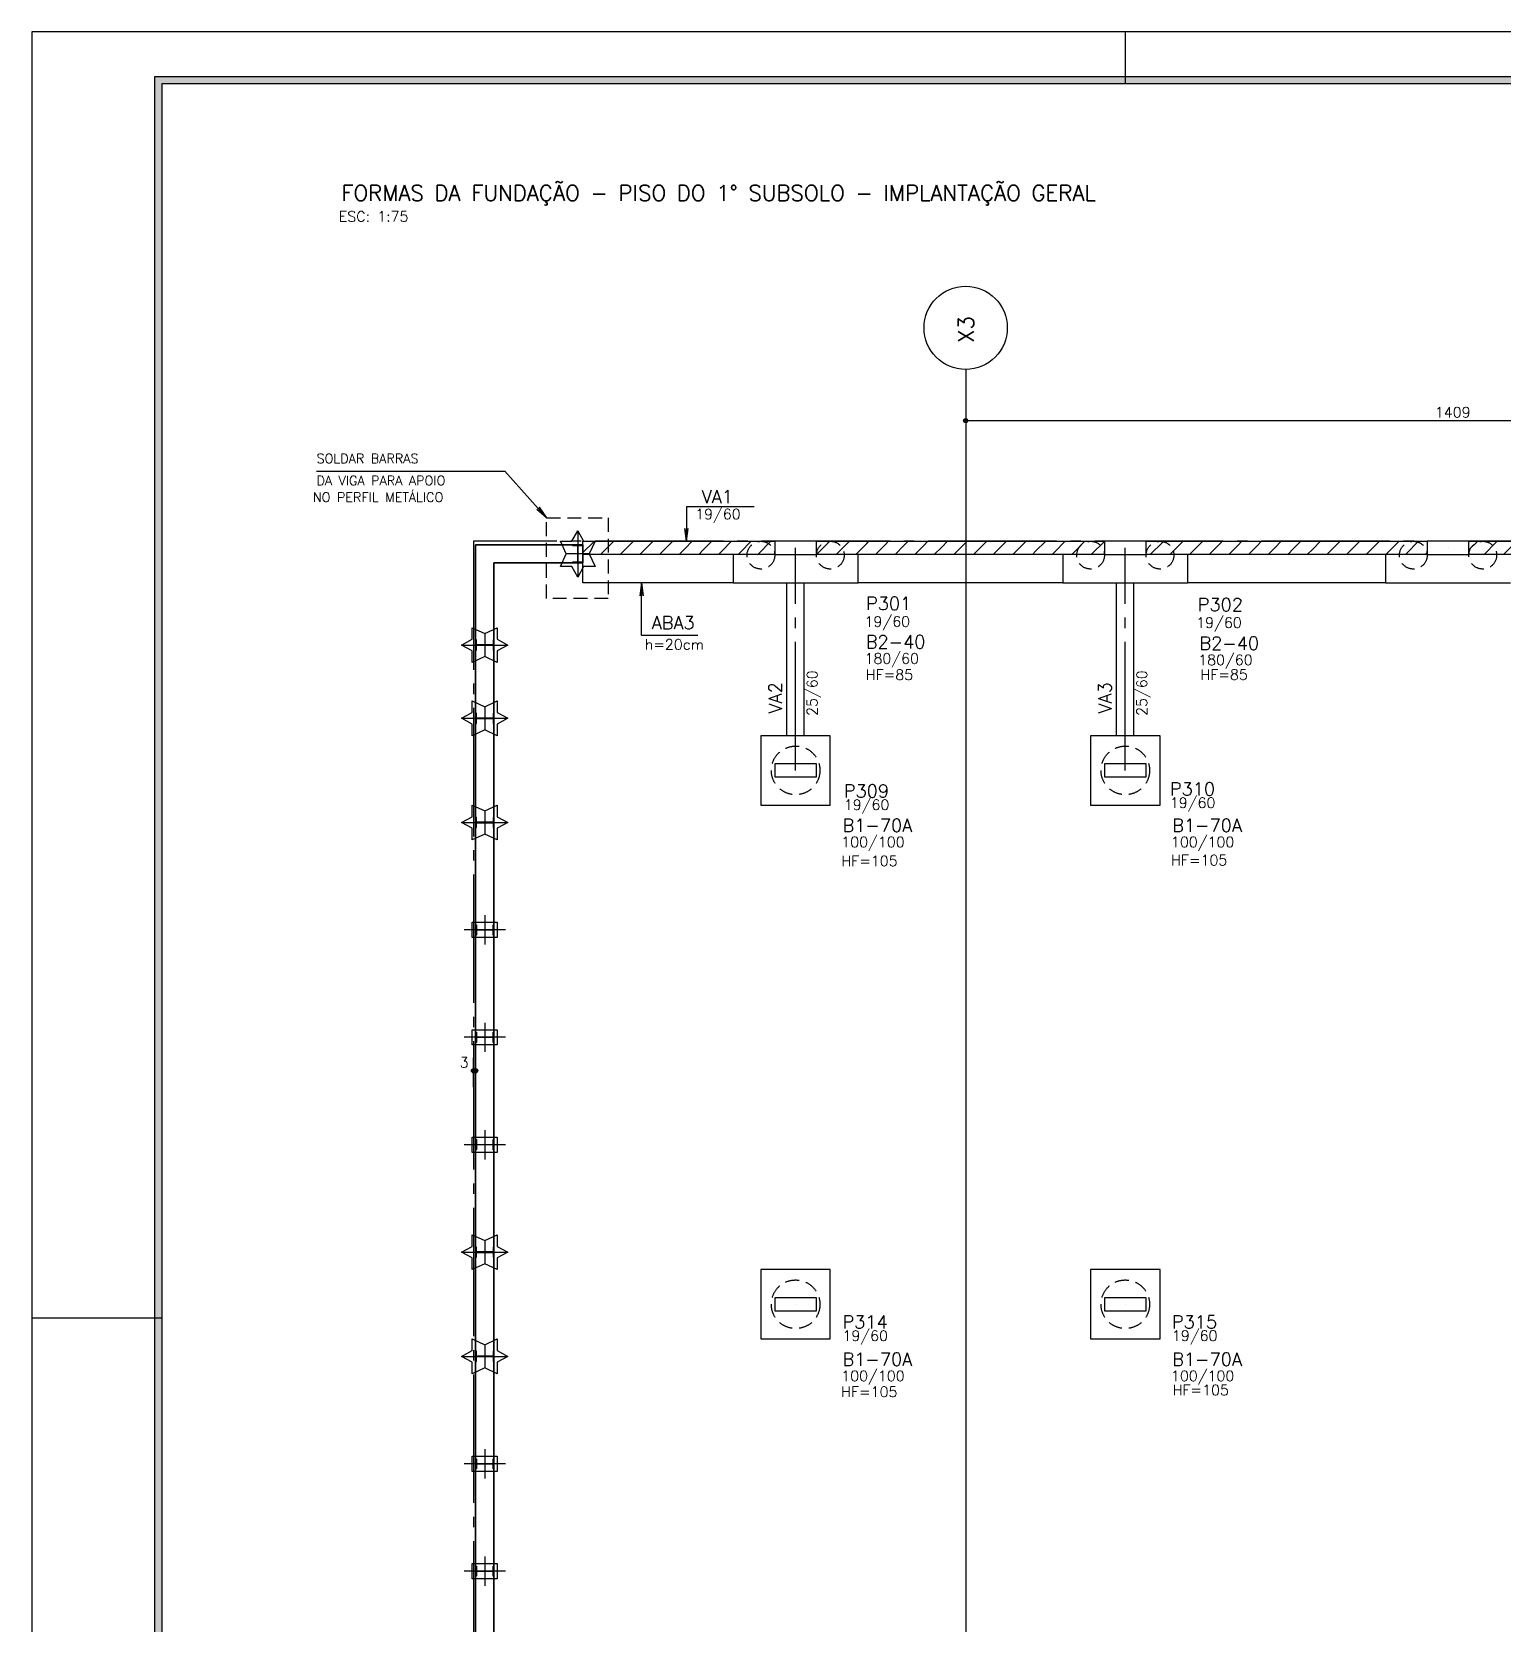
# Model space of a CAD drawing. Extents: x -9640 to 3028, y -572 to 5735.
# Drawn here: x -9640 to -7520, y 3442 to 5735 of the extents above; entities that cross this region are included whole.
import ezdxf

# ---------------------------------------------------------------- set-up
doc = ezdxf.new("R2010")
doc.units = 0
doc.header["$LTSCALE"] = 100
doc.header["$MEASUREMENT"] = 0
doc.linetypes.add('ESTILO_TQS_0002', pattern=[0.3, 0.2, -0.1])
doc.linetypes.add('ESTILO_TQS_0004', pattern=[2.4, 1.5, 0.2, 0.15, -0.2, 0.15, -0.2])
doc.layers.get('0').update_dxf_attribs({"color": 245, "linetype": 'CONTINUOUS'})
for name, color, linetype in [('01', 7, 'CONTINUOUS'), ('100', 7, 'CONTINUOUS'), ('11', 7, 'CONTINUOUS'), ('12', 7, 'CONTINUOUS'), ('16', 5, 'CONTINUOUS'), ('178', 7, 'CONTINUOUS'), ('18', 4, 'CONTINUOUS'), ('2', 5, 'CONTINUOUS'), ('205', 5, 'ESTILO_TQS_0004'), ('210', 7, 'ESTILO_TQS_0002'), ('221', 102, 'CONTINUOUS'), ('240', 43, 'CONTINUOUS'), ('242', 7, 'CONTINUOUS'), ('251', 5, 'CONTINUOUS'), ('8', 7, 'CONTINUOUS'), ('9', 3, 'CONTINUOUS')]:
    doc.layers.add(name, color=color, linetype=linetype)
doc.styles.get("Standard").update_dxf_attribs({"font": 'ROMANS.SHX'})

# ---------------------------------------------------------------- blocks, each defined once
blk = doc.blocks.new('PERFIL_1', base_point=(-6719.126106, 19.696))
at = {"layer": '178', "linetype": 'Continuous'}
for p, q in [((-6727.459439, 37.795874), (-6719.126106, 53.029334)), ((-6719.126106, 53.029334), (-6710.792773, 37.795874)), ((-6735.792773, 19.696), (-6744.126106, 37.795874)), ((-6744.126106, 37.795874), (-6727.459439, 37.795874)), ((-6726.476716, 32.796), (-6726.476716, 31.676)), ((-6711.776716, 32.796), (-6726.476716, 32.796)), ((-6726.476716, 31.676), (-6720.436716, 31.676)), ((-6719.456716, 30.696), (-6719.456716, 8.696)), ((-6718.796716, 8.696), (-6718.796716, 30.696)), ((-6717.816716, 31.676), (-6711.776716, 31.676)), ((-6711.776716, 31.676), (-6711.776716, 32.796)), ((-6710.792773, 37.795874), (-6694.126106, 37.795874)), ((-6694.126106, 37.795874), (-6702.459439, 19.696)), ((-6744.126106, 1.595874), (-6735.792773, 19.696)), ((-6727.459439, 1.595874), (-6744.126106, 1.595874)), ((-6719.126106, -13.637333), (-6727.459439, 1.595874)), ((-6720.436716, 7.716), (-6726.476716, 7.716)), ((-6726.476716, 7.716), (-6726.476716, 6.596)), ((-6726.476716, 6.596), (-6711.776716, 6.596)), ((-6710.792773, 1.595874), (-6719.126106, -13.637333)), ((-6711.776716, 7.716), (-6717.816716, 7.716)), ((-6711.776716, 6.596), (-6711.776716, 7.716)), ((-6694.126106, 1.595874), (-6710.792773, 1.595874)), ((-6702.459439, 19.696), (-6694.126106, 1.595874))]:
    blk.add_line(p, q, dxfattribs=at)
at = {"layer": '178'}
for p, q in [((-6719.126106, 53.029334), (-6719.126106, -13.637333)), ((-6702.459439, 19.696), (-6735.792773, 19.696))]:
    blk.add_line(p, q, dxfattribs=at)
at = {"layer": '178', "linetype": 'Continuous'}
for centre, start, end in [((-6720.436716, 30.696), 0, 90), ((-6717.816716, 30.696), 90, 180), ((-6720.436716, 8.696), 270, 0), ((-6717.816716, 8.696), 180.000001, 270)]:
    blk.add_arc(centre, 0.98, start, end, dxfattribs=at)
blk = doc.blocks.new('PERFIL_2', base_point=(4774.568046, 4849.683))
at = {"layer": '178'}
for p, q in [((4763.543551, 4867.783), (4785.593551, 4867.783)), ((4763.543552, 4831.583), (4763.543551, 4867.783)), ((4774.568046, 4820.027813), (4774.568046, 4879.327813)), ((4785.593551, 4867.783), (4785.593552, 4831.583)), ((4795.593551, 4849.683), (4753.543551, 4849.683)), ((4785.593552, 4831.583), (4763.543552, 4831.583))]:
    blk.add_line(p, q, dxfattribs=at)
at = {"layer": '178', "linetype": 'Continuous'}
for p, q in [((4767.218047, 4861.663), (4767.218047, 4862.783)), ((4767.218047, 4862.783), (4781.918047, 4862.783)), ((4781.918047, 4862.783), (4781.918047, 4861.663)), ((4773.258047, 4861.663), (4767.218047, 4861.663)), ((4774.238047, 4838.683), (4774.238047, 4860.683)), ((4774.898047, 4860.683), (4774.898047, 4838.683)), ((4781.918047, 4861.663), (4775.878047, 4861.663)), ((4767.218047, 4836.583), (4767.218047, 4837.703)), ((4767.218047, 4837.703), (4773.258047, 4837.703)), ((4781.918047, 4836.583), (4767.218047, 4836.583)), ((4775.878047, 4837.703), (4781.918047, 4837.703)), ((4781.918047, 4837.703), (4781.918047, 4836.583))]:
    blk.add_line(p, q, dxfattribs=at)
for centre, start, end in [((4773.258047, 4860.683), 360, 90), ((4775.878047, 4860.683), 90, 179.999999), ((4773.258047, 4838.683), 270, 360), ((4775.878047, 4838.683), 180, 270)]:
    blk.add_arc(centre, 0.98, start, end, dxfattribs=at)
blk = doc.blocks.new('_H0B108D4A6C-038')
for p, q in [((-7569.126, 4989.090434), (-7557.188869, 5001.027565)), ((-7557.188869, 5001.027565), (-7556.620434, 5001.596)), ((-7530.190246, 4999.741916), (-7528.336163, 5001.596)), ((-7503.191624, 4998.456267), (-7500.051891, 5001.596)), ((-7476.193001, 4997.170619), (-7471.76762, 5001.596)), ((-7449.194379, 4995.88497), (-7443.483349, 5001.596)), ((-7422.195757, 4994.599321), (-7415.199078, 5001.596)), ((-7395.197134, 4993.313672), (-7386.914806, 5001.596)), ((-7368.198512, 4992.028023), (-7358.630535, 5001.596)), ((-7341.199889, 4990.742375), (-7330.346264, 5001.596)), ((-7314.201267, 4989.456726), (-7302.061993, 5001.596)), ((-7287.202645, 4988.171077), (-7273.777721, 5001.596)), ((-7260.204022, 4986.885428), (-7245.49345, 5001.596)), ((-7233.2054, 4985.599779), (-7217.209179, 5001.596)), ((-7206.206777, 4984.31413), (-7188.924908, 5001.596)), ((-7547.336163, 4982.596), (-7530.190246, 4999.741916)), ((-7519.051891, 4982.596), (-7503.191624, 4998.456267)), ((-7490.76762, 4982.596), (-7476.193001, 4997.170619)), ((-7462.483349, 4982.596), (-7449.194379, 4995.88497)), ((-7434.199078, 4982.596), (-7422.195757, 4994.599321)), ((-7405.914806, 4982.596), (-7395.197134, 4993.313672)), ((-7377.630535, 4982.596), (-7368.198512, 4992.028023)), ((-7349.346264, 4982.596), (-7341.199889, 4990.742375)), ((-7321.061993, 4982.596), (-7314.201267, 4989.456726)), ((-7292.777721, 4982.596), (-7287.202645, 4988.171077)), ((-7264.49345, 4982.596), (-7260.204022, 4986.885428)), ((-7236.209179, 4982.596), (-7233.2054, 4985.599779)), ((-7207.924908, 4982.596), (-7206.206777, 4984.31413)), ((-7179.640636, 4982.596), (-7179.208155, 4983.028482)), ((-7179.208155, 4983.028482), (-7170.126043, 4992.110593))]:
    blk.add_line(p, q)
blk = doc.blocks.new('_H0B108D4A6C-039')
for p, q in [((-8028.168774, 4982.596), (-8010.28714, 5000.477634)), ((-8010.28714, 5000.477634), (-8009.168774, 5001.596)), ((-7983.270324, 4999.210178), (-7980.884503, 5001.596)), ((-7956.253509, 4997.942723), (-7952.600231, 5001.596)), ((-7929.236693, 4996.675267), (-7924.31596, 5001.596)), ((-7902.219877, 4995.407812), (-7896.031689, 5001.596)), ((-7875.203062, 4994.140356), (-7867.747418, 5001.596)), ((-7848.186246, 4992.8729), (-7839.463146, 5001.596)), ((-7821.16943, 4991.605445), (-7811.178875, 5001.596)), ((-7794.152615, 4990.337989), (-7782.894604, 5001.596)), ((-7767.135799, 4989.070534), (-7754.610333, 5001.596)), ((-7740.118983, 4987.803078), (-7726.326061, 5001.596)), ((-7713.102167, 4986.535623), (-7698.04179, 5001.596)), ((-7686.085352, 4985.268167), (-7669.757519, 5001.596)), ((-7659.068536, 4984.000712), (-7641.473248, 5001.596)), ((-7999.884503, 4982.596), (-7983.270324, 4999.210178)), ((-7971.600231, 4982.596), (-7956.253509, 4997.942723)), ((-7943.31596, 4982.596), (-7929.236693, 4996.675267)), ((-7915.031689, 4982.596), (-7902.219877, 4995.407812)), ((-7886.747418, 4982.596), (-7875.203062, 4994.140356)), ((-7858.463146, 4982.596), (-7848.186246, 4992.8729)), ((-7830.178875, 4982.596), (-7821.16943, 4991.605445)), ((-7801.894604, 4982.596), (-7794.152615, 4990.337989)), ((-7773.610333, 4982.596), (-7767.135799, 4989.070534)), ((-7745.326061, 4982.596), (-7740.118983, 4987.803078)), ((-7717.04179, 4982.596), (-7713.102167, 4986.535623)), ((-7688.757519, 4982.596), (-7686.085352, 4985.268167)), ((-7660.473248, 4982.596), (-7659.068536, 4984.000712)), ((-7632.188976, 4982.596), (-7632.05172, 4982.733256)), ((-7632.05172, 4982.733256), (-7629.126, 4985.658976))]:
    blk.add_line(p, q)
blk = doc.blocks.new('_H0B108D4A6C-040')
for p, q in [((-8509.001385, 4982.596), (-8490.838638, 5000.758747)), ((-8490.838638, 5000.758747), (-8490.001385, 5001.596)), ((-8463.792618, 4999.520496), (-8461.717114, 5001.596)), ((-8436.746598, 4998.282244), (-8433.432843, 5001.596)), ((-8409.700579, 4997.043993), (-8405.148571, 5001.596)), ((-8382.654559, 4995.805741), (-8376.8643, 5001.596)), ((-8355.608539, 4994.56749), (-8348.580029, 5001.596)), ((-8328.562519, 4993.329238), (-8320.295758, 5001.596)), ((-8301.5165, 4992.090987), (-8292.011486, 5001.596)), ((-8274.47048, 4990.852735), (-8263.727215, 5001.596)), ((-8247.42446, 4989.614484), (-8235.442944, 5001.596)), ((-8220.37844, 4988.376232), (-8207.158673, 5001.596)), ((-8193.332421, 4987.137981), (-8178.874401, 5001.596)), ((-8166.286401, 4985.899729), (-8150.59013, 5001.596)), ((-8139.240381, 4984.661478), (-8122.305859, 5001.596)), ((-8112.194361, 4983.423226), (-8094.126, 5001.491588)), ((-8480.717114, 4982.596), (-8463.792618, 4999.520496)), ((-8452.432843, 4982.596), (-8436.746598, 4998.282244)), ((-8424.148571, 4982.596), (-8409.700579, 4997.043993)), ((-8395.8643, 4982.596), (-8382.654559, 4995.805741)), ((-8367.580029, 4982.596), (-8355.608539, 4994.56749)), ((-8339.295758, 4982.596), (-8328.562519, 4993.329238)), ((-8311.011486, 4982.596), (-8301.5165, 4992.090987)), ((-8282.727215, 4982.596), (-8274.47048, 4990.852735)), ((-8254.442944, 4982.596), (-8247.42446, 4989.614484)), ((-8226.158673, 4982.596), (-8220.37844, 4988.376232)), ((-8197.874401, 4982.596), (-8193.332421, 4987.137981)), ((-8169.59013, 4982.596), (-8166.286401, 4985.899729)), ((-8141.305859, 4982.596), (-8139.240381, 4984.661478)), ((-8113.021588, 4982.596), (-8112.194361, 4983.423226))]:
    blk.add_line(p, q)
blk = doc.blocks.new('_H0B108D4A6C-041')
for p, q in [((-8845.776504, 4985.232136), (-8830.464265, 5000.544375)), ((-8830.464265, 5000.544375), (-8829.41264, 5001.596)), ((-8803.997684, 4998.726685), (-8801.128369, 5001.596)), ((-8777.531104, 4996.908994), (-8772.844098, 5001.596)), ((-8751.064523, 4995.091303), (-8744.559826, 5001.596)), ((-8724.597942, 4993.273613), (-8716.275555, 5001.596)), ((-8698.131362, 4991.455922), (-8687.991284, 5001.596)), ((-8671.664781, 4989.638231), (-8659.707013, 5001.596)), ((-8645.198201, 4987.820541), (-8631.422741, 5001.596)), ((-8618.73162, 4986.00285), (-8603.13847, 5001.596)), ((-8592.265039, 4984.185159), (-8574.854199, 5001.596)), ((-8820.128369, 4982.596), (-8803.997684, 4998.726685)), ((-8791.844098, 4982.596), (-8777.531104, 4996.908994)), ((-8763.559826, 4982.596), (-8751.064523, 4995.091303)), ((-8735.275555, 4982.596), (-8724.597942, 4993.273613)), ((-8706.991284, 4982.596), (-8698.131362, 4991.455922)), ((-8678.707013, 4982.596), (-8671.664781, 4989.638231)), ((-8650.422741, 4982.596), (-8645.198201, 4987.820541)), ((-8622.13847, 4982.596), (-8618.73162, 4986.00285)), ((-8593.854199, 4982.596), (-8592.265039, 4984.185159))]:
    blk.add_line(p, q)

msp = doc.modelspace()

# ---------------------------------------------------------------- linework, layer by layer
for p, q in [((-8064.575601, 5735.409286), (-8064.575601, 5660.409286)), ((-9639.575601, 3882.909286), (-9452.075601, 3882.909286))]:
    msp.add_line(p, q)
for points in [[(-9639.575601, -572.090714), (3027.924399, -572.090714), (3027.924399, 5735.409286), (-9639.575601, 5735.409286), (-9639.575601, -572.090714)], [(2952.924399, -497.090714), (2952.924399, -507.590714), (-9462.575601, -507.590714), (-9462.575601, 5670.909286), (2952.924399, 5670.909286), (2952.924399, 5660.409286), (-9452.075601, 5660.409286), (-9452.075601, -497.090714), (2952.924399, -497.090714)], [(-9452.075601, -497.090714), (2952.924399, -497.090714), (2952.924399, 5660.409286), (-9452.075601, 5660.409286), (-9452.075601, -497.090714)]]:
    msp.add_lwpolyline(points)
for points in [[(-9452.075601, 5660.409286), (-9462.575601, -507.590714), (-9462.575601, 5670.909286)], [(-9452.075601, 5660.409286), (-9462.575601, 5670.909286), (2952.924399, 5670.909286)], [(-9452.075601, 5660.409286), (2952.924399, 5670.909286), (2952.924399, 5660.409286)], [(-9452.075601, 5660.409286), (-9452.075601, -497.090714), (-9462.575601, -507.590714)]]:
    msp.add_solid(points)
at = {"layer": '01'}
for p, q in [((-9000.123768, 6.596), (-9000.123768, 4996.596)), ((-9000.123768, 4996.596), (-8845.77539, 4996.596)), ((-8845.77539, 4996.596), (-8845.77539, 4970.396)), ((-8845.77539, 4941.596), (-8845.77539, 4982.596)), ((-8845.77539, 4970.396), (-8973.923768, 4970.396)), ((-8973.923768, 4970.396), (-8973.923768, 32.796)), ((-8629.126, 4941.596), (-8845.77539, 4941.596)), ((-8551.626, 4721.596), (-8551.626, 4941.596)), ((-8526.626, 4721.596), (-8526.626, 4941.596)), ((-8154.126, 4941.596), (-8449.126, 4941.596)), ((-8076.626, 4721.596), (-8076.626, 4941.596)), ((-8051.626, 4721.596), (-8051.626, 4941.596)), ((-7689.126, 4941.596), (-7974.126, 4941.596))]:
    msp.add_line(p, q, dxfattribs=at)
for points in [[(-8569.126, 4982.596), (-8845.776504, 4982.596), (-8845.776504, 5001.596), (-8569.126, 5001.596), (-8569.126, 4982.596)], [(-8509.126, 5001.596), (-8094.126, 5001.596), (-8094.126, 4982.596), (-8509.126, 4982.596), (-8509.126, 5001.596)], [(-8034.126, 5001.596), (-7629.126, 5001.596), (-7629.126, 4982.596), (-8034.126, 4982.596), (-8034.126, 5001.596)], [(-7569.126, 5001.596), (-7170.126043, 5001.596), (-7170.126043, 4982.596), (-7569.126, 4982.596), (-7569.126, 5001.596)]]:
    msp.add_lwpolyline(points, dxfattribs=at)
at = {"layer": '100'}
msp.add_lwpolyline([(-3149.626021, 97.796), (-3508.757385, 95.995671), (-3568.626021, 95.996), (-4038.748658, 93.795713), (-4100.626021, 93.796), (-4232.626021, 92.655338), (-4232.626021, 32.796), (-8973.923768, 32.796), (-8973.923768, 4970.396), (-8845.77539, 4970.396), (-8845.77539, 4996.596), (-9000.123768, 4996.596), (-9000.123768, 6.596), (-4206.426021, 6.596)], dxfattribs=at)
at = {"layer": '18'}
msp.add_line((-8294.123303, 5249.096126), (-8294.123303, -248.404), dxfattribs=at)
msp.add_circle((-8294.123303, 5309.096126), 60, dxfattribs=at)
at = {"layer": '2'}
for points in [[(-8509.126, 4982.596), (-8509.126, 5001.596), (-8569.126, 5001.596), (-8569.126, 4982.596), (-8509.126, 4982.596)], [(-8034.126, 4982.596), (-8034.126, 5001.596), (-8094.126, 5001.596), (-8094.126, 4982.596), (-8034.126, 4982.596)], [(-7569.126, 4982.596), (-7569.126, 5001.596), (-7629.126, 5001.596), (-7629.126, 4982.596), (-7569.126, 4982.596)], [(-8509.126, 4662.096), (-8509.126, 4681.096), (-8569.126, 4681.096), (-8569.126, 4662.096), (-8509.126, 4662.096)], [(-8034.126, 4662.096), (-8034.126, 4681.096), (-8094.126, 4681.096), (-8094.126, 4662.096), (-8034.126, 4662.096)], [(-8509.126, 3893.096), (-8509.126, 3912.096), (-8569.126, 3912.096), (-8569.126, 3893.096), (-8509.126, 3893.096)], [(-8034.126, 3893.096), (-8034.126, 3912.096), (-8094.126, 3912.096), (-8094.126, 3893.096), (-8034.126, 3893.096)]]:
    msp.add_lwpolyline(points, dxfattribs=at)
at = {"layer": '205'}
for p, q in [((-3.123768, 5001.596), (-9003.123768, 5001.596)), ((-9003.123768, 5001.596), (-9003.123768, 1.596)), ((-8539.126, 4671.596), (-8539.126, 4992.096)), ((-8064.126, 4671.596), (-8064.126, 4992.096))]:
    msp.add_line(p, q, dxfattribs=at)
at = {"layer": '210'}
msp.add_lwpolyline([(-8897.952118, 5035.272336), (-8809.010794, 5035.272336), (-8809.010794, 4919.196371), (-8897.952118, 4919.196371), (-8897.952118, 5035.272336)], dxfattribs=at)
for centre, radius in [((-8589.126, 4981.596), 20), ((-8489.126, 4981.596), 20), ((-8114.126, 4981.596), 20), ((-8014.126, 4981.596), 20), ((-7649.126, 4981.596), 20), ((-7549.126, 4981.596), 20), ((-8539.126, 4671.596), 35), ((-8064.126, 4671.596), 35), ((-8539.126, 3902.596), 35), ((-8064.126, 3902.596), 35)]:
    msp.add_circle(centre, radius, dxfattribs=at)
at = {"layer": '221', "color": 102}
for p, q in [((-8294.123303, 5249.096126), (-8294.123303, 5249.096126)), ((-8294.123303, 5230.346126), (-8294.123303, 5156.672781)), ((-8294.123303, 5175.422781), (-6885.123768, 5175.422781)), ((-9003.126, 4215.223514), (-9003.126, 4257.689893)), ((-9000.123768, 4214.894247), (-9000.123768, 4257.689893)), ((-9003.126, 4238.939893), (-9000.123768, 4238.939893)), ((-9003.126, 4196.473514), (-9003.126, 4196.473514)), ((-9000.123768, 4196.144247), (-9000.123768, 4196.144247))]:
    msp.add_line(p, q, dxfattribs=at)
at = {"layer": '221', "color": 11}
msp.add_lwpolyline([(-9229.607483, 5102.82447), (-8957.955543, 5102.82447), (-8897.952118, 5035.272336), (-8908.467676, 5050.796046), (-8897.952118, 5035.272336), (-8912.127198, 5047.545462)], dxfattribs=at)
at = {"layer": '221', "color": 102}
for points in [[(-8598.714111, 5051.327974), (-8696.19066, 5051.327974), (-8696.19066, 5001.596), (-8698.638026, 5020.185591), (-8696.19066, 5001.596), (-8693.743294, 5020.185591)], [(-8680.210278, 4866.08226), (-8761.355114, 4866.08226), (-8761.355114, 4941.596), (-8758.907748, 4923.006409), (-8761.355114, 4941.596), (-8763.80248, 4923.006409)]]:
    msp.add_lwpolyline(points, dxfattribs=at)
for centre, radius in [((-8294.123303, 5175.422781), 3), ((-8294.123303, 5175.422781), 1.5), ((-9003.126, 4238.939893), 3), ((-9003.126, 4238.939893), 1.5), ((-9000.123768, 4238.939893), 3), ((-9000.123768, 4238.939893), 1.5)]:
    msp.add_circle(centre, radius, dxfattribs=at)
at = {"layer": '240'}
for points in [[(-8569.126, 4982.596), (-8845.776504, 4982.596), (-8845.776504, 5001.596), (-8569.126, 5001.596), (-8569.126, 4982.596)], [(-8509.126, 5001.596), (-8094.126, 5001.596), (-8094.126, 4982.596), (-8509.126, 4982.596), (-8509.126, 5001.596)], [(-8034.126, 5001.596), (-7629.126, 5001.596), (-7629.126, 4982.596), (-8034.126, 4982.596), (-8034.126, 5001.596)], [(-7569.126, 5001.596), (-7170.126043, 5001.596), (-7170.126043, 4982.596), (-7569.126, 4982.596), (-7569.126, 5001.596)]]:
    msp.add_lwpolyline(points, dxfattribs=at)
at = {"layer": '242'}
for p, q in [((-8539.126, 4992.096), (-8539.126, 4992.096)), ((-8064.126, 4992.096), (-8064.126, 4992.096)), ((-7599.126, 4992.096), (-7599.126, 4992.096)), ((-8539.126, 4671.596), (-8539.126, 4671.596)), ((-8064.126, 4671.596), (-8064.126, 4671.596)), ((-8539.126, 3902.596), (-8539.126, 3902.596)), ((-8064.126, 3902.596), (-8064.126, 3902.596))]:
    msp.add_line(p, q, dxfattribs=at)
at = {"layer": '251', "linetype": 'Continuous'}
for p, q in [((-8629.126, 4982.596), (-8629.126, 4941.596)), ((-8449.126, 4941.596), (-8449.126, 4982.596)), ((-8154.126, 4982.596), (-8154.126, 4941.596)), ((-7974.126, 4941.596), (-7974.126, 4982.596)), ((-7689.126, 4982.596), (-7689.126, 4941.596)), ((-8629.126, 4941.596), (-8449.126, 4941.596)), ((-8154.126, 4941.596), (-7974.126, 4941.596)), ((-7689.126, 4941.596), (-7509.126, 4941.596))]:
    msp.add_line(p, q, dxfattribs=at)
for points in [[(-8489.126, 4721.596), (-8589.126, 4721.596), (-8589.126, 4621.596), (-8489.126, 4621.596), (-8489.126, 4721.596)], [(-8014.126, 4721.596), (-8114.126, 4721.596), (-8114.126, 4621.596), (-8014.126, 4621.596), (-8014.126, 4721.596)], [(-8489.126, 3952.596), (-8589.126, 3952.596), (-8589.126, 3852.596), (-8489.126, 3852.596), (-8489.126, 3952.596)], [(-8014.126, 3952.596), (-8114.126, 3952.596), (-8114.126, 3852.596), (-8014.126, 3852.596), (-8014.126, 3952.596)]]:
    msp.add_lwpolyline(points, dxfattribs=at)

# ---------------------------------------------------------------- block references
at = {"layer": '178'}
msp.add_blockref('PERFIL_1', (-8853.125894, 4983.495874), dxfattribs=at)
at = {"layer": '178', "rotation": 90}
for name, p in [('PERFIL_1', (-8987.026126, 4852.094799)), ('PERFIL_1', (-8987.023767, 4746.596611)), ('PERFIL_1', (-8987.023767, 4596.596611)), ('PERFIL_2', (-8987.023767, 4441.846)), ('PERFIL_2', (-8987.023767, 4287.096)), ('PERFIL_2', (-8987.023767, 4132.346)), ('PERFIL_1', (-8987.023767, 3977.596611)), ('PERFIL_1', (-8987.023767, 3827.596611)), ('PERFIL_2', (-8987.023767, 3672.846)), ('PERFIL_2', (-8987.023767, 3518.096))]:
    msp.add_blockref(name, p, dxfattribs=at)
at = {"layer": '240'}
for name in ['_H0B108D4A6C-041', '_H0B108D4A6C-040', '_H0B108D4A6C-039', '_H0B108D4A6C-038']:
    msp.add_blockref(name, (0, 0), dxfattribs=at)

# ---------------------------------------------------------------- texts
for s, height, p in [('ESC: 1:75', 15, (-9197.27023, 5462.011152)), ('SOLDAR BARRAS', 13.5, (-9229.409932, 5114.118556)), ('DA VIGA PARA APOIO', 13.5, (-9229.472318, 5082.324573)), ('NO PERFIL METÁLICO', 13.5, (-9234.726229, 5058.306321))]:
    msp.add_text(s, height=height).set_placement(p)
at = {"layer": '11', "linetype": 'Continuous'}
for s, p in [('19/60', (-8683.892915, 5033.333331)), ('h=20cm', (-8756.487743, 4845.543006))]:
    msp.add_text(s, height=15, dxfattribs=at).set_placement(p)
for p in [(-8507.850943, 4750.12168), (-8032.850943, 4750.12168)]:
    msp.add_text('25/60', height=15, rotation=-270, dxfattribs=at).set_placement(p)
at = {"layer": '12', "linetype": 'Continuous'}
for s, p in [('19/60', (-8439.80356, 4878.426642)), ('19/60', (-7961.939065, 4876.823021)), ('180/60', (-8439.804688, 4825.244415)), ('180/60', (-7959.093326, 4823.252369)), ('HF=85', (-8437.965714, 4801.880299)), ('HF=85', (-7955.786419, 4802.091888)), ('19/60', (-7999.93235, 4617.521464)), ('19/60', (-8469.678934, 4614.634323)), ('100/100', (-8473.341139, 4560.910464)), ('100/100', (-7998.341139, 4560.910464)), ('HF=105', (-8473.220434, 4533.671663)), ('HF=105', (-7998.220434, 4534.829728)), ('19/60', (-8471.672101, 3849.806636)), ('19/60', (-7996.944823, 3849.83581)), ('100/100', (-8473.341139, 3791.910464)), ('100/100', (-7998.341139, 3791.910464)), ('HF=105', (-7995.904303, 3771.620055)), ('HF=105', (-8473.47917, 3769.045187))]:
    msp.add_text(s, height=15, dxfattribs=at).set_placement(p)
at = {"layer": '16'}
msp.add_text('FORMAS DA FUNDAÇÃO - PISO DO 1%%d SUBSOLO - IMPLANTAÇÃO GERAL', height=22.5, dxfattribs=at).set_placement((-9193.411221, 5492.055599))
at = {"layer": '18'}
msp.add_text('X3', height=22.5, rotation=90, dxfattribs=at).set_placement((-8282.347834, 5287.343295))
at = {"layer": '221', "color": 102}
for s, p in [('1409', (-7618.123535, 5179.922781)), ('3', (-9023.125995, 4243.439893))]:
    msp.add_text(s, height=15, dxfattribs=at).set_placement(p)
at = {"layer": '8', "linetype": 'Continuous'}
for s, rotation, p in [('VA1', 360, (-8674.513825, 5056.647582)), ('VA2', 90, (-8559.046884, 4753.664968)), ('VA3', 90, (-8084.046884, 4753.664968))]:
    msp.add_text(s, height=18.75, rotation=rotation, dxfattribs=at).set_placement(p)
msp.add_text('ABA3', height=18.75, dxfattribs=at).set_placement((-8746.463772, 4874.858095))
at = {"layer": '9', "linetype": 'Continuous'}
for s, p in [('P301', (-8437.613807, 4902.630944)), ('P302', (-7959.749311, 4901.027323)), ('P309', (-8469.678934, 4632.634323)), ('P310', (-7999.93235, 4635.521464)), ('P314', (-8471.672101, 3867.806636)), ('P315', (-7996.944823, 3867.83581))]:
    msp.add_text(s, height=18.75, dxfattribs=at).set_placement(p)
at = {"layer": '9'}
for s, p in [('B2-40', (-8438.060507, 4847.406378)), ('B2-40', (-7957.349146, 4845.414332)), ('B1-70A', (-8471.596958, 4583.072427)), ('B1-70A', (-7996.596958, 4583.072427)), ('B1-70A', (-8471.596958, 3814.072427)), ('B1-70A', (-7996.596958, 3814.072427))]:
    msp.add_text(s, height=18.75, dxfattribs=at).set_placement(p)

doc.saveas('drawing.dxf')
